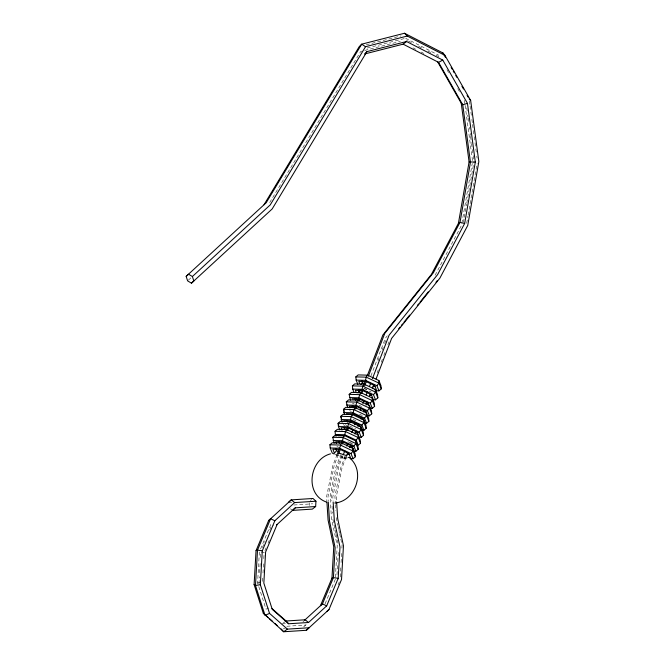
<?xml version="1.0" encoding="UTF-8"?>
<svg xmlns="http://www.w3.org/2000/svg" width="665" height="665" viewBox="0 0 665 665"><rect width="100%" height="100%" fill="white"/><g stroke="black" fill="none" stroke-linecap="round" stroke-linejoin="round"><path stroke-width="0.5" stroke-dasharray="3.33 2.49" d="M268.702 608.018L266.017 609.19L257.596 582.922L259.375 551.859M258.968 583.828L259.375 576.721M259.608 572.656L260.19 562.507M260.481 557.428L260.771 552.357M262.692 578.093L262.459 582.183L257.596 582.922M262.983 572.989L263.515 563.787M263.806 558.675L264.155 552.54L260.331 552M309.466 505.491L309.616 502.831M335.409 577.32L337.23 545.633L331.453 518.409L330.064 496.672L335.8 467.67L340.746 454.744M336.98 574.776L337.504 565.641M337.737 561.576L338.319 551.426M340.247 576.954L340.837 566.671M341.07 562.557L341.66 552.274M341.901 548.16L342.076 545.076L340.621 538.209M461.859 223.282L472.258 163.432M463.43 222.368L464.137 218.328M464.311 217.322L466.597 204.18M466.772 203.174L473.97 161.736M466.689 223.34L467.927 216.208M468.11 215.194L477.129 163.266M347.338 457.42L343.223 457.312L343.597 455.716M337.105 454.478L332.675 466.04L326.59 496.813L326.848 500.87M338.31 454.644L334.229 465.309L327.97 496.955L328.227 500.978M370.945 375.916L385.376 338.244L387.304 335.833M341.785 455.35L337.354 466.938L331.444 496.821L331.702 500.961M377.969 360.912L379.083 358.003M382.051 350.256L383.165 347.354M384.644 343.481L385.758 340.571M342.965 455.6L338.901 466.198L332.816 496.971L333.082 501.028M345.293 455.99L340.472 468.559L334.911 496.68L335.36 503.663M377.146 372.824L378.269 369.906M381.228 362.192L382.342 359.275M383.821 355.418L384.935 352.508M387.894 344.786L389.008 341.877M346.099 457.204L342.026 467.827L336.291 496.83L336.557 500.969M260.564 549.016L270.879 524.319L273.431 525.491M262.384 547.619L265.102 541.119M269.757 529.972L270.921 527.179M264.936 550.67L266.116 547.852M268.078 543.155L269.25 540.346M325.085 603.787L335.293 579.365L338.161 579.772M338.086 584.793L339.275 581.942M435.093 275.252L461.51 225.319M269.699 202.551L360.704 51.463L363.68 50.706M334.919 454.37L343.697 458.501L344.927 456.498M188.361 280.156L191.512 277.297M303.681 626.895L306.731 624.094M303.016 621.7L305.119 619.788M310.372 500.546L311.677 499.515M282.384 623.612L286.108 621.01M366.249 44.771L401.045 35.902M367.088 48.071L403.813 38.703L407.504 40.598M364.669 50.449L400.347 41.355M288.419 502.432L292.475 502.166M293.83 505.009L312.683 503.796M283.381 623.554L285.368 623.421M286.873 626.255L305.734 625.042M283.24 628.849L285.31 628.716M350.073 443.015L352.916 443.089M343.697 458.501L347.438 458.592M364.345 388.127L366.98 389.366M363.772 388.51L371.236 392.018M358.959 405.243L361.594 406.481M352.408 403.123L354.162 403.946M359.482 414.162L362.284 415.484M349.549 410.613L351.311 411.435M353.082 419.399L355.883 420.712M349.482 425.949L356.008 429.016M345.31 424.727L347.063 425.558M343.148 424.677L344.902 425.5M347.878 441.685L350.679 442.998M336.897 446.464L338.66 447.296M336.199 454.012L343.223 457.312M405.642 38.254L438.717 55.237M408.426 41.072L413.048 43.441M418.584 46.284L422.275 48.179M427.819 51.022L432.433 53.391M436.132 55.286L438.9 56.708M413.015 47.855L415.725 49.243M421.153 52.028L423.871 53.424M290.397 508.767L292.45 510.388M446.946 69.659L449 73.266M457.744 88.595L459.798 92.202M351.61 443.439L352.616 445.957M336.257 517.619L337.92 525.466M338.128 526.447L338.751 529.382M338.959 530.362L339.582 533.305M339.79 534.286L340.413 537.229M332.882 519.357L335.002 529.348M335.218 530.354L335.85 533.355M336.066 534.352L338.394 545.35M469.415 100.972L469.964 105.062M470.097 106.084L470.778 111.188M470.92 112.21L471.327 115.269M471.876 119.359L472.424 123.441M472.557 124.463L473.247 129.567M473.38 130.589L474.062 135.693M474.203 136.716L474.885 141.82M475.026 142.842L475.708 147.954M475.841 148.968L476.256 152.036M476.805 156.117L477.071 158.162M466.764 107.938L467.171 110.989M467.711 115.045L467.985 117.073M468.118 118.096L468.8 123.166M469.349 127.231L469.615 129.259M470.163 133.316L470.438 135.352M470.571 136.367L471.385 142.451M471.518 143.465L472.2 148.544M472.341 149.559L473.014 154.637M473.156 155.652L473.837 160.722M464.428 100.315L464.968 104.388M465.109 105.403L472.607 161.404M335.426 504.66L335.808 510.637M332.035 506.09L332.492 513.23"/><path stroke-width="1" d="M281.162 628.982L283.672 631.75L287.396 629.14L309.15 627.752L306.341 630.295L283.672 631.75L263.298 613.238L254.105 584.568L256.05 550.653L268.61 520.595L291.237 499.881L312.991 498.484L315.95 501.219L315.651 506.531L312.375 509.107L292.45 510.388L295.26 507.844L315.651 506.531M287.396 629.14L269.533 613.396L260.339 584.726L262.284 550.811L274.844 520.753L294.653 502.582L315.95 501.219M328.286 501.984L329.516 521.086L335.135 547.627L333.414 577.636L322.442 603.911L320.455 605.699L331.968 578.159L333.755 546.913L328.086 520.146L326.914 501.884M277.114 524.477L265.609 552.017L263.83 583.08L272.251 609.348L288.618 623.77L308.543 622.49L326.69 605.857L338.194 578.317L339.99 547.071L334.312 520.296L333.148 502.042M367.354 375.501L382.874 334.994L431.394 274.421L458.426 223.315L469.091 161.919L461.236 103.233L437.57 61.729M372.491 378.518L389.108 335.152L437.628 274.579L464.66 223.473L475.325 162.077L467.462 103.391L442.774 60.083L406.581 41.513L366.939 51.621L364.528 53.998L403.115 44.156L406.581 41.513M334.046 453.954L332.284 453.131L330.231 447.994L329.906 444.777L332.209 442.807L341.569 443.04L352.982 448.41L355.035 453.547L355.359 456.764L353.057 458.734L350.995 453.596L339.591 448.227L342.267 440.986M355.908 451.244L353.855 446.115L342.45 440.745L343.198 437.553L344.428 435.55L355.841 440.928L357.895 446.057L358.219 449.274L355.908 451.244L353.107 451.178M344.736 434.752L345.484 431.568L346.714 429.565L358.127 434.935L358.211 437.553L360.505 443.281L358.202 445.259L356.141 440.122L344.736 434.752L335.376 434.519L335.052 431.302L337.354 429.324L346.714 429.565M361.245 437.271L359.191 432.134L347.778 426.764L348.535 423.58L349.765 421.577L361.17 426.947L363.231 432.084L363.556 435.292L361.245 437.271L358.443 437.196M363.913 430.28L361.86 425.143L350.447 419.773L351.203 416.589L352.433 414.586L363.838 419.956L365.9 425.093L366.224 428.302L363.913 430.28L362.043 430.23M366.581 423.289L364.528 418.16L353.115 412.79L353.871 409.598L355.102 407.603L366.506 412.973L368.56 418.102L368.892 421.319L366.581 423.289L364.711 423.248M369.441 415.8L367.388 410.671L355.975 405.301L356.731 402.109L357.953 400.114L369.366 405.484L371.419 410.613L371.752 413.829L369.441 415.8L367.57 415.758M372.3 408.318L370.247 403.181L358.834 397.811L359.59 394.628L360.812 392.624L372.225 397.994L374.279 403.131L374.603 406.34L372.3 408.318L370.43 408.268M375.542 399.831L373.481 394.694L362.076 389.324L362.824 386.141L364.054 384.137L375.467 389.507L377.521 394.644L377.845 397.853L375.542 399.831L372.733 399.756M378.967 390.845L376.914 385.708L365.501 380.338L366.257 377.155L367.487 375.151L378.892 380.521L380.954 385.658L381.278 388.867L378.967 390.845L375.226 390.746M337.438 453.596L338.951 449.665M346.332 430.388L347.438 427.504M352.209 415.043L352.974 413.048M354.794 408.293L355.559 406.298M357.753 400.579L358.51 398.593M360.704 392.865L361.835 389.923M363.664 385.151L365.151 381.253M338.685 453.671L340.538 448.825M342.4 443.979L343.182 441.934M347.596 430.405L348.709 427.495M350.571 422.649L351.344 420.629M355.767 409.075L356.906 406.099M358.743 401.319L359.881 398.352M361.71 393.564L363.215 389.632M364.678 385.808L366.556 380.912M368.393 376.116L384.736 333.456L433.381 272.725L460.005 222.393L470.454 162.252L462.749 104.771L438.568 62.352L403.115 44.156M343.331 454.636L344.811 450.787M346.656 445.966L347.396 444.037M351.827 432.474L352.932 429.582M354.778 424.769L355.517 422.84M360.314 410.313L361.053 408.385M362.899 403.572L364.004 400.679M366.224 394.894L367.329 392.009M369.541 386.224L370.646 383.331M346.473 456.24L347.953 452.375M349.798 447.545L350.538 445.608M354.977 434.021L356.091 431.12M357.936 426.298L358.676 424.361M363.489 411.81L364.229 409.873M366.082 405.043L367.188 402.15M369.408 396.357L370.147 394.42M372.367 388.626L373.846 384.761M376.066 378.967L391.61 338.402L439.881 278.136L467.736 225.468L478.842 161.562L470.662 100.473L444.952 55.386L442.932 52.967L404.511 33.25L361.702 44.164L359.291 46.542L264.005 204.754M274.844 520.753L270.589 518.808L257.505 550.13L255.476 585.466L265.052 615.341L269.533 613.396M306.341 630.295L328.967 609.581L341.527 579.523L343.456 545.79L337.687 518.567L336.623 502.008M365.526 46.7L270.231 204.911L192.393 276.524L193.831 281.012L191.445 283.182L187.605 280.854L186.158 276.366L266.141 202.817L361.702 44.164L365.526 46.7L407.279 36.051L444.952 55.386M366.939 51.621L272.185 208.935L191.445 283.182M398.734 328.726L400.014 327.122M401.303 325.518L402.583 323.922M403.871 322.317L409.648 315.102M417.354 305.484L418.634 303.88M419.923 302.276L428.268 291.86M435.966 282.243L437.254 280.638M360.879 384.653L362.433 382.724L362.375 380.978M357.969 392.99L359 391.71L358.942 389.964M376.914 385.708L378.984 383.14L378.892 380.521M373.481 394.694L375.55 392.126L375.467 389.507M370.247 403.181L372.317 400.613L372.225 397.994M367.388 410.671L369.457 408.102L369.366 405.484M364.528 418.16L366.598 415.592L366.506 412.973M361.86 425.143L363.93 422.583L363.838 419.956M359.191 432.134L361.261 429.565L361.17 426.947M356.141 440.122L358.211 437.553L345.484 431.568L335.052 431.302M353.855 446.115L355.925 443.547L355.841 440.928M350.995 453.596L353.065 451.036L352.982 448.41M276.64 524.885L295.26 507.844M304.578 620.254L322.442 603.911L326.69 605.857M288.419 502.432L291.237 499.881L294.653 502.582M186.158 276.366L188.552 274.204L192.393 276.524M268.61 520.595L270.589 518.808M326.981 611.368L328.967 609.581M357.861 384.378L356.149 380.106L355.825 376.889L358.127 374.919L367.487 375.151M354.088 392.508L352.716 389.091L352.392 385.875L354.694 383.904L364.054 384.137M350.505 400.139L349.15 394.362L351.461 392.392L360.812 392.624M347.645 407.628L346.29 401.851L348.601 399.873L357.953 400.114M334.121 443.073L332.766 437.296L335.069 435.317L344.428 435.55M458.426 223.315L460.005 222.393L464.66 223.473M438.568 62.352L442.774 60.083M330.513 453.838C309.15 459.365 304.387 494.311 326.465 502.067M256.05 550.653L257.505 550.13L262.284 550.811M331.968 578.159L333.414 577.636L338.194 578.317M467.462 103.391L462.749 104.771L461.236 103.233M334.744 503.031C355.384 501.41 365.767 471.793 349.915 458.127M260.339 584.726L255.476 585.466L254.105 584.568M271.977 608.558L286.108 621.01L305.119 619.788L308.543 622.49M475.325 162.077L469.091 161.919M355.825 376.889L366.257 377.155L378.984 383.14L381.278 388.867M356.149 380.106L365.501 380.338M372.949 386.315L374.994 386.365M352.392 385.875L362.824 386.141L375.55 392.126L377.845 397.853M374.279 389.549L376.34 389.607L374.752 385.658L365.974 381.527L358.784 381.344L359.732 383.713M352.716 389.091L362.076 389.324M349.15 394.362L359.59 394.628L372.317 400.613L374.603 406.34M369.524 395.301L371.56 395.351M349.474 397.579L358.834 397.811M352.109 398.817L359.308 399L368.086 403.123L369.665 407.08M346.29 401.851L356.731 402.109L369.457 408.102L371.752 413.829M366.282 403.788L368.319 403.838M346.623 405.06L355.975 405.301M355.102 407.603L345.742 407.362L343.431 409.341L344.445 414.262M363.423 411.269L366.482 411.352M343.763 412.549L353.115 412.79M346.399 413.788L353.589 413.971L362.367 418.102L362.999 419.682M352.433 414.586L343.074 414.353L340.771 416.323L342.118 422.109M360.563 418.759L363.622 418.842M341.095 419.54L350.447 419.773M343.73 420.779L350.921 420.962L359.699 425.093L360.962 428.252M349.765 421.577L340.405 421.344L338.103 423.314L338.427 426.531L339.798 429.947M357.895 425.75L359.94 425.8M338.427 426.531L347.778 426.764M355.226 432.74L358.285 432.815M338.011 435.758L344.179 435.908M332.766 437.296L343.198 437.553L355.925 443.547L358.219 449.274M333.09 440.504L342.45 440.745M329.906 444.777L340.339 445.043L353.065 451.036L355.359 456.764M349.89 446.714L352.949 446.797M330.231 447.994L339.591 448.227M347.039 454.203L349.075 454.253M348.36 457.445L350.422 457.495L348.842 453.547L340.064 449.415L332.866 449.232L334.445 453.181L336.515 450.612L336.457 448.867M350.247 458.667L353.057 458.734M338.934 453.098L346.789 455.7M364.295 383.605L362.433 382.724L361.76 381.045M360.671 389.914L362.425 390.746M360.862 392.591L359 391.71L358.327 390.031M344.038 427.47L344.711 429.149L346.573 430.031M338.377 451.493L336.515 450.612L335.842 448.933M263.298 613.238L267.962 617.344M269.516 618.716L272.617 621.451M274.953 623.512L277.28 625.566M469.141 98.935L470.662 100.473M404.511 33.25L407.279 36.051M286.108 621.01L288.618 623.77M442.932 52.967L445.5 57.473M451.153 67.389L452.175 69.185M453.206 70.989L454.237 72.793M455.774 75.502L456.805 77.298M461.942 86.317L463.488 89.019M467.088 95.328L468.11 97.132M372.907 398.593L371.328 394.644L362.55 390.513L355.351 390.33L356.299 392.699M366.49 413.771L365.226 410.613L356.448 406.481L349.25 406.298L349.881 407.886M368.892 421.319L366.598 415.592L353.871 409.598L343.431 409.341L344.196 411.244M355.093 398.518L355.758 400.197L355.7 398.451M366.224 428.302L363.93 422.583L351.203 416.589L340.771 416.323L341.527 418.235M352.234 406.007L352.907 407.687L352.841 405.941M363.556 435.292L361.261 429.565L348.535 423.58L338.103 423.314L338.859 425.226M346.706 420.48L347.379 422.159L347.321 420.413M353.281 450.006L351.702 446.057L342.924 441.926L335.725 441.743L336.357 443.322M342.01 430.139L341.062 427.77L348.252 427.952L357.03 432.084L360.181 440.064L360.505 443.281M338.701 441.452L339.374 443.131L339.316 441.377M335.376 434.519L336.058 436.223M344.653 427.404L344.711 429.149"/></g></svg>
